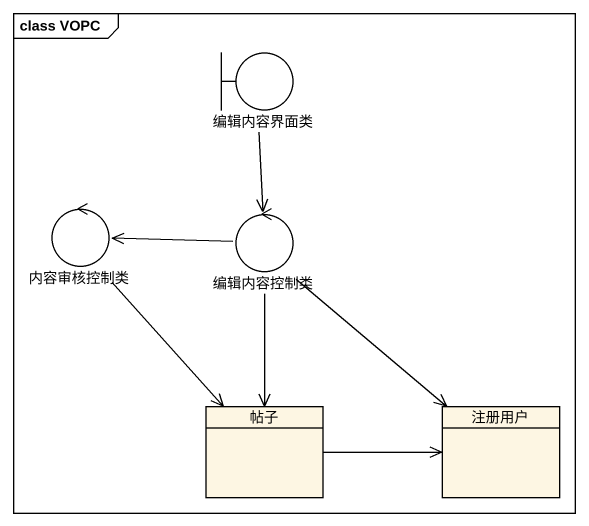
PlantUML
@startuml
mainframe class VOPC
allowmixing
hide circle
hide empty members
boundary 编辑内容界面类
control 内容审核控制类
control 编辑内容控制类
class 帖子
class 注册用户
编辑内容界面类 --> 编辑内容控制类
内容审核控制类 --> 帖子
编辑内容控制类 -left-> 内容审核控制类
编辑内容控制类 --> 帖子
编辑内容控制类 --> 注册用户
帖子 -right-> 注册用户
@enduml
